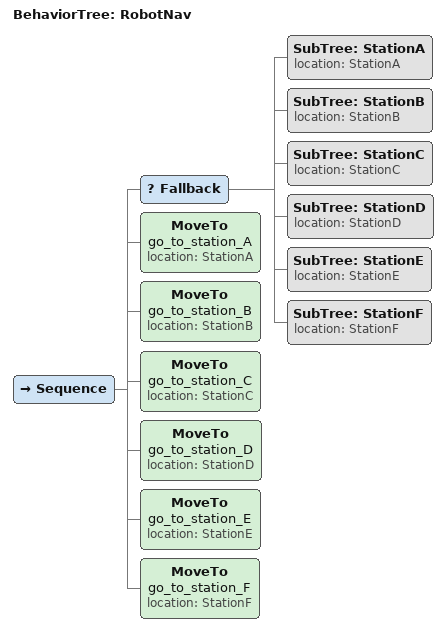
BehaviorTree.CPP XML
<root BTCPP_format="4">
    <BehaviorTree ID="RobotNav">
        <Sequence>
            <Fallback>
                <SubTree ID="StationA" location="StationA"/>
                <SubTree ID="StationB" location="StationB"/>
                <SubTree ID="StationC" location="StationC"/>
                <SubTree ID="StationD" location="StationD"/>
                <SubTree ID="StationE" location="StationE"/>
                <SubTree ID="StationF" location="StationF"/>
            </Fallback>
            <MoveTo name="go_to_station_A" location="StationA"/>      <!-- move to Station A -->
            <MoveTo name="go_to_station_B" location="StationB"/>      <!-- move to Station B -->
            <MoveTo name="go_to_station_C" location="StationC"/>      <!-- move to Station C -->
            <MoveTo name="go_to_station_D" location="StationD"/>      <!-- move to Station D -->
            <MoveTo name="go_to_station_E" location="StationE"/>      <!-- move to Station E -->
            <MoveTo name="go_to_station_F" location="StationF"/>      <!-- move to Station F -->
        </Sequence>
    </BehaviorTree>
</root>
